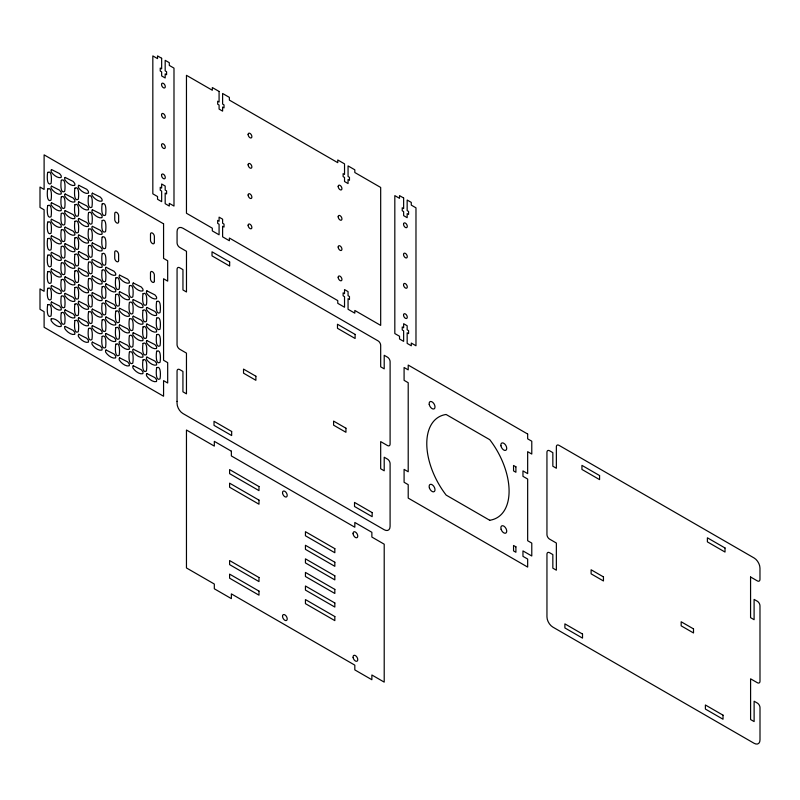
<?xml version="1.0" encoding="UTF-8"?>
<svg xmlns="http://www.w3.org/2000/svg" width="800" height="800" viewBox="0 0 800 800"><rect width="100%" height="100%" fill="white"/><g stroke="black" fill="none" stroke-linecap="round" stroke-linejoin="round"><path stroke-width="1.2" d="M51.28 318.81C54.46 317.84 59.21 321.5 61.04 324.45A2.63 1.52 60 0 1 61.04 326.51C57.85 327.49 53.1 323.83 51.28 320.88A2.63 1.52 60 0 1 51.28 318.81M177.05 401.37L177.05 403.35A8.31 4.8 60 0 0 182.93 413.53L384.21 529.74A8.31 4.8 60 0 0 390.09 526.35L390.1 463.68A3.74 2.16 60 0 0 387.45 459.1L384.21 457.23L384.21 470.8L380.68 468.77L380.68 441.61L387.47 445.53A3.72 2.15 60 0 0 390.1 444.01L390.11 361.75A3.74 2.16 60 0 0 387.47 357.17L384.21 355.29L384.21 368.86L380.68 366.83L380.68 345.38A3.66 2.11 60 0 0 378.1 340.9L182.93 228.22A8.28 4.78 60 0 0 177.07 231.59L177.07 242.82A3.74 2.16 60 0 0 179.72 247.41L186.48 251.31L186.48 291.99L182.95 289.95L182.95 269.64L179.72 267.77A3.74 2.16 60 0 0 177.07 269.3L177.05 344.63A3.74 2.16 60 0 0 179.7 349.21L186.46 353.12L186.46 393.84L182.93 391.81L182.93 371.44L179.69 369.58A3.74 2.16 60 0 0 177.05 371.1L177.05 401.37M750.57 576.99L750.57 617.66L754.1 619.7L754.1 599.39L757.33 601.25A3.74 2.16 60 0 1 759.98 605.83L760 681.19A3.74 2.16 60 0 1 757.35 682.72L750.59 678.82L750.59 719.54L754.12 721.58L754.12 701.22L757.35 703.08A3.74 2.16 60 0 1 760 707.67L760 739.91A8.31 4.8 60 0 1 754.12 743.3L552.84 627.09A8.31 4.8 60 0 1 546.96 616.91L546.95 554.24A3.74 2.16 60 0 1 549.6 552.71L552.84 554.58L552.84 568.16L556.36 570.19L556.36 543.04L549.58 539.12A3.72 2.15 60 0 1 546.95 534.57L546.94 452.29A3.74 2.16 60 0 1 549.58 450.76L552.84 452.64L552.84 466.22L556.36 468.25L556.36 446.8A3.66 2.11 60 0 1 558.95 445.31L754.12 557.99A8.28 4.78 60 0 1 759.97 568.13L759.97 579.36A3.74 2.16 60 0 1 757.33 580.89L750.57 576.99M47.7 172.4C47.22 173.94 46.24 186.41 50.99 183.63C51.47 182.09 52.46 169.62 47.7 172.4M47.71 188.98C47.23 190.52 46.24 202.99 51 200.21C51.48 198.67 52.46 186.2 47.71 188.98M47.71 205.59C47.23 207.12 46.24 219.59 51 216.81C51.48 215.27 52.46 202.8 47.71 205.59M47.71 222.12C47.23 223.66 46.24 236.13 51 233.35C51.48 231.81 52.46 219.34 47.71 222.12M47.7 238.63C47.22 240.17 46.23 252.64 50.99 249.85C51.47 248.32 52.46 235.85 47.7 238.63M47.71 255.22C47.23 256.75 46.24 269.22 51 266.44C51.48 264.9 52.46 252.43 47.71 255.22M47.71 271.82C47.23 273.35 46.24 285.82 51 283.04C51.48 281.5 52.46 269.03 47.71 271.82M47.71 288.36C47.23 289.89 46.24 302.36 51 299.58C51.48 298.04 52.46 285.57 47.71 288.36M61.33 180.27C60.85 181.81 59.86 194.27 64.62 191.49C65.1 189.95 66.08 177.49 61.33 180.27M47.7 304.86C47.22 306.4 46.23 318.87 50.99 316.09C51.47 314.55 52.46 302.08 47.7 304.86M61.33 196.85C60.85 198.39 59.86 210.86 64.62 208.07C65.1 206.54 66.09 194.07 61.33 196.85M61.33 213.45C60.85 214.99 59.86 227.46 64.62 224.67C65.1 223.14 66.09 210.67 61.33 213.45M61.33 229.99C60.85 231.53 59.86 244 64.62 241.21C65.1 239.68 66.09 227.21 61.33 229.99M61.32 246.5C60.84 248.03 59.86 260.5 64.61 257.72C65.09 256.18 66.08 243.72 61.32 246.5M61.33 263.08C60.85 264.62 59.86 277.09 64.62 274.3C65.1 272.77 66.09 260.3 61.33 263.08M61.33 279.68C60.85 281.22 59.86 293.69 64.62 290.9C65.1 289.37 66.09 276.9 61.33 279.68M61.33 296.22C60.85 297.76 59.86 310.23 64.62 307.44C65.1 305.91 66.09 293.44 61.33 296.22M74.95 188.13C74.47 189.67 73.48 202.14 78.24 199.36C78.72 197.82 79.71 185.35 74.95 188.13M61.32 312.73C60.84 314.27 59.86 326.73 64.61 323.95C65.09 322.41 66.08 309.95 61.32 312.73M74.95 204.72C74.47 206.25 73.49 218.72 78.24 215.94C78.72 214.4 79.71 201.93 74.95 204.72M74.95 221.32C74.47 222.85 73.49 235.32 78.24 232.54C78.72 231 79.71 218.53 74.95 221.32M74.95 237.86C74.47 239.39 73.49 251.86 78.24 249.08C78.72 247.54 79.71 235.07 74.95 237.86M74.95 254.36C74.47 255.9 73.48 268.37 78.24 265.59C78.72 264.05 79.7 251.58 74.95 254.36M74.95 270.95C74.47 272.48 73.49 284.95 78.24 282.17C78.72 280.63 79.71 268.16 74.95 270.95M74.95 287.55C74.47 289.08 73.49 301.55 78.24 298.77C78.72 297.23 79.71 284.76 74.95 287.55M74.95 304.09C74.47 305.62 73.49 318.09 78.24 315.31C78.72 313.77 79.71 301.3 74.95 304.09M88.57 196C88.09 197.54 87.11 210 91.86 207.22C92.34 205.68 93.33 193.22 88.57 196M74.95 320.59C74.47 322.13 73.48 334.6 78.24 331.82C78.72 330.28 79.7 317.81 74.95 320.59M88.58 212.58C88.1 214.12 87.11 226.59 91.87 223.8C92.35 222.27 93.33 209.8 88.58 212.58M88.58 229.18C88.1 230.72 87.11 243.19 91.87 240.4C92.35 238.87 93.33 226.4 88.58 229.18M88.58 245.72C88.1 247.26 87.11 259.73 91.87 256.94C92.35 255.41 93.33 242.94 88.58 245.72M88.57 262.23C88.09 263.77 87.1 276.23 91.86 273.45C92.34 271.91 93.33 259.45 88.57 262.23M88.58 278.81C88.1 280.35 87.11 292.82 91.87 290.03C92.35 288.5 93.33 276.03 88.58 278.81M88.58 295.41C88.1 296.95 87.11 309.42 91.87 306.64C92.35 305.1 93.33 292.63 88.58 295.41M88.58 311.95C88.1 313.49 87.11 325.96 91.87 323.17C92.35 321.64 93.33 309.17 88.58 311.95M102.2 203.93C101.72 205.47 100.73 217.94 105.49 215.16C105.97 213.62 106.95 201.15 102.2 203.93M88.57 328.46C88.09 330 87.1 342.46 91.86 339.68C92.34 338.14 93.33 325.68 88.57 328.46M102.2 220.52C101.72 222.05 100.73 234.52 105.49 231.74C105.97 230.2 106.95 217.73 102.2 220.52M102.2 237.12C101.72 238.66 100.73 251.12 105.49 248.34C105.97 246.8 106.95 234.34 102.2 237.12M102.2 253.66C101.72 255.19 100.73 267.66 105.49 264.88C105.97 263.34 106.95 250.87 102.2 253.66M102.19 270.16C101.71 271.7 100.73 284.17 105.48 281.39C105.96 279.85 106.95 267.38 102.19 270.16M102.2 286.75C101.72 288.28 100.73 300.75 105.49 297.97C105.97 296.43 106.95 283.97 102.2 286.75M102.2 303.35C101.72 304.89 100.73 317.35 105.49 314.57C105.97 313.03 106.95 300.57 102.2 303.35M102.2 319.89C101.72 321.43 100.73 333.89 105.49 331.11C105.97 329.57 106.95 317.11 102.2 319.89M102.19 336.39C101.71 337.93 100.73 350.4 105.48 347.62C105.96 346.08 106.95 333.61 102.19 336.39M115.82 277.96C115.34 279.5 114.35 291.96 119.11 289.18C119.59 287.64 120.57 275.18 115.82 277.96M115.82 294.54C115.34 296.08 114.36 308.55 119.11 305.77C119.59 304.23 120.58 291.76 115.82 294.54M115.82 311.14C115.34 312.68 114.36 325.15 119.11 322.37C119.59 320.83 120.58 308.36 115.82 311.14M115.82 327.68C115.34 329.22 114.36 341.69 119.11 338.91C119.59 337.37 120.58 324.9 115.82 327.68M115.82 344.19C115.34 345.73 114.35 358.19 119.11 355.41C119.59 353.87 120.57 341.41 115.82 344.19M129.44 285.82C128.96 287.36 127.97 299.83 132.73 297.05C133.21 295.51 134.2 283.04 129.44 285.82M129.45 302.41C128.97 303.95 127.98 316.41 132.74 313.63C133.22 312.09 134.2 299.63 129.45 302.41M129.45 319.01C128.97 320.55 127.98 333.01 132.74 330.23C133.22 328.69 134.2 316.23 129.45 319.01M129.45 335.55C128.97 337.09 127.98 349.55 132.74 346.77C133.22 345.23 134.2 332.77 129.45 335.55M129.44 352.05C128.96 353.59 127.97 366.06 132.73 363.28C133.21 361.74 134.2 349.27 129.44 352.05M143.06 293.69C142.58 295.23 141.6 307.69 146.35 304.91C146.83 303.37 147.82 290.91 143.06 293.69M143.07 310.27C142.59 311.81 141.6 324.28 146.36 321.5C146.84 319.96 147.82 307.49 143.07 310.27M143.07 326.87C142.59 328.41 141.6 340.88 146.36 338.1C146.84 336.56 147.82 324.09 143.07 326.87M143.07 343.41C142.59 344.95 141.6 357.42 146.36 354.64C146.84 353.1 147.82 340.63 143.07 343.41M143.06 359.92C142.58 361.46 141.6 373.92 146.35 371.14C146.83 369.6 147.82 357.14 143.06 359.92M156.69 301.48C156.21 303.02 155.22 315.49 159.98 312.71C160.46 311.17 161.44 298.7 156.69 301.48M156.69 318.07C156.21 319.61 155.23 332.07 159.98 329.29C160.46 327.75 161.45 315.29 156.69 318.07M156.69 334.67C156.21 336.21 155.23 348.67 159.98 345.89C160.46 344.35 161.45 331.89 156.69 334.67M156.69 351.21C156.21 352.75 155.23 365.21 159.98 362.43C160.46 360.89 161.45 348.43 156.69 351.21M156.69 367.72C156.21 369.25 155.22 381.72 159.98 378.94C160.46 377.4 161.44 364.93 156.69 367.72M51.55 169.57L51.28 169.84A2.63 1.52 60 0 0 51.28 171.91C53.11 174.86 57.85 178.52 61.04 177.54A2.63 1.52 60 0 0 61.04 175.48L59.57 173.59L51.55 169.57M51.55 186.15L51.28 186.42A2.63 1.52 60 0 0 51.28 188.49C53.11 191.44 57.85 195.1 61.04 194.12A2.63 1.52 60 0 0 61.04 192.06L59.57 190.18L51.55 186.15M65.17 177.44L64.9 177.71A2.63 1.52 60 0 0 64.9 179.77C66.73 182.72 71.47 186.38 74.66 185.41A2.63 1.52 60 0 0 74.66 183.34L73.19 181.46L65.17 177.44M51.55 202.75L51.28 203.03A2.63 1.52 60 0 0 51.28 205.09C53.11 208.04 57.85 211.7 61.04 210.72A2.63 1.52 60 0 0 61.04 208.66L59.57 206.78L51.55 202.75M65.18 194.02L64.91 194.29A2.63 1.52 60 0 0 64.91 196.35C66.73 199.31 71.48 202.96 74.67 201.99A2.63 1.52 60 0 0 74.67 199.93L73.19 198.04L65.18 194.02M78.8 185.3L78.53 185.57A2.63 1.52 60 0 0 78.53 187.64C80.35 190.59 85.1 194.25 88.29 193.27A2.63 1.52 60 0 0 88.29 191.21L86.81 189.33L78.8 185.3M51.55 219.29L51.28 219.56A2.63 1.52 60 0 0 51.28 221.63C53.11 224.58 57.85 228.24 61.04 227.26A2.63 1.52 60 0 0 61.04 225.2L59.57 223.32L51.55 219.29M65.18 210.62L64.91 210.89A2.63 1.52 60 0 0 64.91 212.95C66.73 215.91 71.48 219.56 74.67 218.59A2.63 1.52 60 0 0 74.67 216.53L73.19 214.64L65.18 210.62M78.8 201.88L78.53 202.16A2.63 1.52 60 0 0 78.53 204.22C80.36 207.17 85.1 210.83 88.29 209.85A2.63 1.52 60 0 0 88.29 207.79L86.81 205.91L78.8 201.88M92.42 193.17L92.15 193.44A2.63 1.52 60 0 0 92.15 195.5C93.98 198.45 98.72 202.11 101.91 201.14A2.63 1.52 60 0 0 101.91 199.07L100.44 197.19L92.42 193.17M51.55 235.8L51.28 236.07A2.63 1.52 60 0 0 51.28 238.14C53.1 241.09 57.85 244.74 61.04 243.77A2.63 1.52 60 0 0 61.04 241.71L59.56 239.82L51.55 235.8M65.18 227.16L64.91 227.43A2.63 1.52 60 0 0 64.91 229.49C66.73 232.45 71.48 236.1 74.67 235.13A2.63 1.52 60 0 0 74.67 233.07L73.19 231.18L65.18 227.16M78.8 218.49L78.53 218.76A2.63 1.52 60 0 0 78.53 220.82C80.36 223.77 85.1 227.43 88.29 226.46A2.63 1.52 60 0 0 88.29 224.39L86.81 222.51L78.8 218.49M92.42 209.75L92.15 210.02A2.63 1.52 60 0 0 92.15 212.08C93.98 215.04 98.72 218.69 101.91 217.72A2.63 1.52 60 0 0 101.91 215.66L100.44 213.77L92.42 209.75M51.55 252.38L51.28 252.66A2.63 1.52 60 0 0 51.28 254.72C53.11 257.67 57.85 261.33 61.04 260.35A2.63 1.52 60 0 0 61.04 258.29L59.57 256.41L51.55 252.38M65.17 243.67L64.9 243.94A2.63 1.52 60 0 0 64.9 246C66.73 248.95 71.47 252.61 74.66 251.64A2.63 1.52 60 0 0 74.66 249.57L73.19 247.69L65.17 243.67M78.8 235.02L78.53 235.3A2.63 1.52 60 0 0 78.53 237.36C80.36 240.31 85.1 243.97 88.29 243A2.63 1.52 60 0 0 88.29 240.93L86.81 239.05L78.8 235.02M92.42 226.35L92.15 226.62A2.63 1.52 60 0 0 92.15 228.69C93.98 231.64 98.72 235.29 101.91 234.32A2.63 1.52 60 0 0 101.91 232.26L100.44 230.37L92.42 226.35M51.55 268.98L51.28 269.26A2.63 1.52 60 0 0 51.28 271.32C53.11 274.27 57.85 277.93 61.04 276.96A2.63 1.52 60 0 0 61.04 274.89L59.57 273.01L51.55 268.98M65.18 260.25L64.91 260.52A2.63 1.52 60 0 0 64.91 262.58C66.73 265.54 71.48 269.19 74.67 268.22A2.63 1.52 60 0 0 74.67 266.16L73.19 264.27L65.18 260.25M78.79 251.53L78.52 251.8A2.63 1.52 60 0 0 78.52 253.87C80.35 256.82 85.1 260.48 88.28 259.5A2.63 1.52 60 0 0 88.28 257.44L86.81 255.55L78.79 251.53M92.42 242.89L92.15 243.16A2.63 1.52 60 0 0 92.15 245.22C93.98 248.18 98.72 251.83 101.91 250.86A2.63 1.52 60 0 0 101.91 248.8L100.44 246.91L92.42 242.89M51.55 285.52L51.28 285.8A2.63 1.52 60 0 0 51.28 287.86C53.11 290.81 57.85 294.47 61.04 293.49A2.63 1.52 60 0 0 61.04 291.43L59.57 289.55L51.55 285.52M65.18 276.85L64.91 277.12A2.63 1.52 60 0 0 64.91 279.19C66.73 282.14 71.48 285.79 74.67 284.82A2.63 1.52 60 0 0 74.67 282.76L73.19 280.87L65.18 276.85M78.8 268.11L78.53 268.39A2.63 1.52 60 0 0 78.53 270.45C80.36 273.4 85.1 277.06 88.29 276.09A2.63 1.52 60 0 0 88.29 274.02L86.81 272.14L78.8 268.11M92.42 259.4L92.15 259.67A2.63 1.52 60 0 0 92.15 261.73C93.97 264.68 98.72 268.34 101.91 267.37A2.63 1.52 60 0 0 101.91 265.3L100.43 263.42L92.42 259.4M51.55 302.03L51.28 302.3A2.63 1.52 60 0 0 51.28 304.37C53.1 307.32 57.85 310.98 61.04 310A2.63 1.52 60 0 0 61.04 307.94L59.56 306.05L51.55 302.03M65.18 293.39L64.91 293.66A2.63 1.52 60 0 0 64.91 295.72C66.73 298.68 71.48 302.33 74.67 301.36A2.63 1.52 60 0 0 74.67 299.3L73.19 297.41L65.18 293.39M78.8 284.72L78.53 284.99A2.63 1.52 60 0 0 78.53 287.05C80.36 290 85.1 293.66 88.29 292.69A2.63 1.52 60 0 0 88.29 290.62L86.81 288.74L78.8 284.72M92.42 275.98L92.15 276.25A2.63 1.52 60 0 0 92.15 278.32C93.98 281.27 98.72 284.92 101.91 283.95A2.63 1.52 60 0 0 101.91 281.89L100.44 280L92.42 275.98M106.04 267.26L105.77 267.53A2.63 1.52 60 0 0 105.77 269.6C107.6 272.55 112.34 276.21 115.53 275.23A2.63 1.52 60 0 0 115.53 273.17L114.06 271.29L106.04 267.26M65.17 309.9L64.9 310.17A2.63 1.52 60 0 0 64.9 312.23C66.73 315.18 71.47 318.84 74.66 317.87A2.63 1.52 60 0 0 74.66 315.8L73.19 313.92L65.17 309.9M78.8 301.25L78.53 301.53A2.63 1.52 60 0 0 78.53 303.59C80.36 306.54 85.1 310.2 88.29 309.23A2.63 1.52 60 0 0 88.29 307.16L86.81 305.28L78.8 301.25M92.42 292.58L92.15 292.85A2.63 1.52 60 0 0 92.15 294.92C93.98 297.87 98.72 301.53 101.91 300.55A2.63 1.52 60 0 0 101.91 298.49L100.44 296.6L92.42 292.58M106.05 283.85L105.78 284.12A2.63 1.52 60 0 0 105.78 286.18C107.6 289.13 112.35 292.79 115.54 291.82A2.63 1.52 60 0 0 115.54 289.75L114.06 287.87L106.05 283.85M65.17 326.41L64.9 326.68A2.63 1.52 60 0 0 64.9 328.74C66.73 331.69 71.47 335.35 74.66 334.38A2.63 1.52 60 0 0 74.66 332.31L73.19 330.43L65.17 326.41M119.66 275.13L119.39 275.4A2.63 1.52 60 0 0 119.39 277.46C121.22 280.41 125.97 284.07 129.15 283.1A2.63 1.52 60 0 0 129.15 281.03L127.68 279.15L119.66 275.13M78.79 317.76L78.52 318.03A2.63 1.52 60 0 0 78.52 320.1C80.35 323.05 85.1 326.71 88.28 325.73A2.63 1.52 60 0 0 88.28 323.67L86.81 321.79L78.79 317.76M92.42 309.12L92.15 309.39A2.63 1.52 60 0 0 92.15 311.46C93.98 314.41 98.72 318.06 101.91 317.09A2.63 1.52 60 0 0 101.91 315.03L100.44 313.14L92.42 309.12M106.05 300.45L105.78 300.72A2.63 1.52 60 0 0 105.78 302.78C107.6 305.73 112.35 309.39 115.54 308.42A2.63 1.52 60 0 0 115.54 306.35L114.06 304.47L106.05 300.45M119.67 291.71L119.4 291.98A2.63 1.52 60 0 0 119.4 294.05C121.23 297 125.97 300.66 129.16 299.68A2.63 1.52 60 0 0 129.16 297.62L127.68 295.73L119.67 291.71M78.79 334.27L78.52 334.54A2.63 1.52 60 0 0 78.52 336.61C80.35 339.56 85.1 343.22 88.28 342.24A2.63 1.52 60 0 0 88.28 340.18L86.81 338.3L78.79 334.27M133.29 282.99L133.02 283.26A2.63 1.52 60 0 0 133.02 285.33C134.84 288.28 139.59 291.94 142.78 290.96A2.63 1.52 60 0 0 142.78 288.9L141.3 287.02L133.29 282.99M92.42 325.63L92.15 325.9A2.63 1.52 60 0 0 92.15 327.96C93.97 330.91 98.72 334.57 101.91 333.6A2.63 1.52 60 0 0 101.91 331.53L100.43 329.65L92.42 325.63M106.05 316.99L105.78 317.26A2.63 1.52 60 0 0 105.78 319.32C107.6 322.27 112.35 325.93 115.54 324.96A2.63 1.52 60 0 0 115.54 322.89L114.06 321.01L106.05 316.99M119.67 308.31L119.4 308.58A2.63 1.52 60 0 0 119.4 310.65C121.23 313.6 125.97 317.26 129.16 316.28A2.63 1.52 60 0 0 129.16 314.22L127.68 312.33L119.67 308.31M133.29 299.58L133.02 299.85A2.63 1.52 60 0 0 133.02 301.91C134.85 304.86 139.59 308.52 142.78 307.55A2.63 1.52 60 0 0 142.78 305.48L141.31 303.6L133.29 299.58M92.42 342.14L92.15 342.41A2.63 1.52 60 0 0 92.15 344.47C93.97 347.42 98.72 351.08 101.91 350.11A2.63 1.52 60 0 0 101.91 348.04L100.43 346.16L92.42 342.14M146.91 290.86L146.64 291.13A2.63 1.52 60 0 0 146.64 293.19C148.47 296.14 153.21 299.8 156.4 298.83A2.63 1.52 60 0 0 156.4 296.76L154.93 294.88L146.91 290.86M106.04 333.49L105.77 333.76A2.63 1.52 60 0 0 105.77 335.83C107.6 338.78 112.34 342.44 115.53 341.46A2.63 1.52 60 0 0 115.53 339.4L114.06 337.52L106.04 333.49M119.67 324.85L119.4 325.12A2.63 1.52 60 0 0 119.4 327.19C121.23 330.14 125.97 333.8 129.16 332.82A2.63 1.52 60 0 0 129.16 330.76L127.68 328.87L119.67 324.85M133.29 316.18L133.02 316.45A2.63 1.52 60 0 0 133.02 318.51C134.85 321.46 139.59 325.12 142.78 324.15A2.63 1.52 60 0 0 142.78 322.08L141.31 320.2L133.29 316.18M146.92 307.44L146.64 307.71A2.63 1.52 60 0 0 146.65 309.78C148.47 312.73 153.22 316.39 156.41 315.41A2.63 1.52 60 0 0 156.41 313.35L154.93 311.46L146.92 307.44M106.04 350L105.77 350.27A2.63 1.52 60 0 0 105.77 352.34C107.6 355.29 112.34 358.95 115.53 357.97A2.63 1.52 60 0 0 115.53 355.91L114.06 354.03L106.04 350M119.66 341.36L119.39 341.63A2.63 1.52 60 0 0 119.39 343.69C121.22 346.64 125.97 350.3 129.15 349.33A2.63 1.52 60 0 0 129.15 347.26L127.68 345.38L119.66 341.36M133.29 332.72L133.02 332.99A2.63 1.52 60 0 0 133.02 335.05C134.85 338 139.59 341.66 142.78 340.69A2.63 1.52 60 0 0 142.78 338.62L141.31 336.74L133.29 332.72M146.92 324.04L146.64 324.31A2.63 1.52 60 0 0 146.65 326.38C148.47 329.33 153.22 332.99 156.41 332.01A2.63 1.52 60 0 0 156.41 329.95L154.93 328.07L146.92 324.04M119.66 357.87L119.39 358.14A2.63 1.52 60 0 0 119.39 360.2C121.22 363.15 125.97 366.81 129.15 365.84A2.63 1.52 60 0 0 129.15 363.77L127.68 361.89L119.66 357.87M133.29 349.22L133.02 349.49A2.63 1.52 60 0 0 133.02 351.56C134.84 354.51 139.59 358.17 142.78 357.19A2.63 1.52 60 0 0 142.78 355.13L141.3 353.25L133.29 349.22M146.92 340.58L146.64 340.85A2.63 1.52 60 0 0 146.65 342.92C148.47 345.87 153.22 349.53 156.41 348.55A2.63 1.52 60 0 0 156.41 346.49L154.93 344.61L146.92 340.58M133.29 365.73L133.02 366A2.63 1.52 60 0 0 133.02 368.07C134.84 371.02 139.59 374.68 142.78 373.7A2.63 1.52 60 0 0 142.78 371.64L141.3 369.76L133.29 365.73M146.91 357.09L146.64 357.36A2.63 1.52 60 0 0 146.64 359.42C148.47 362.38 153.21 366.03 156.4 365.06A2.63 1.52 60 0 0 156.4 363L154.93 361.11L146.91 357.09M146.91 373.6L146.64 373.87A2.63 1.52 60 0 0 146.64 375.93C148.47 378.89 153.21 382.54 156.4 381.57A2.63 1.52 60 0 0 156.4 379.51L154.93 377.62L146.91 373.6M489.71 520.26L446.16 495.11A58.19 33.6 60 0 1 446.1 414.48L489.77 439.7A58.19 33.6 60 0 1 489.71 520.26M161.65 58.28L157.53 55.91L157.53 58.62L152.83 55.91L152.83 193.84L157.54 196.56L157.54 199.28L161.65 201.65L161.65 191.06L160.24 190.24L160.24 187.26L161.65 188.07L161.65 184L165.18 186.03L165.18 190.11L166.59 190.92L166.59 193.91L165.18 193.09L165.18 203.68L169.3 206.06L169.3 203.35L173.99 206.06L173.99 68.13L169.29 65.41L169.29 62.7L165.18 60.32L165.18 70.91L166.59 71.72L166.59 74.71L165.18 73.9L165.18 77.97L161.65 75.93L161.65 71.86L160.24 71.05L160.24 68.06L161.65 68.87L161.65 58.28M219.08 91.44L212.32 87.54L212.32 90.25L186.46 75.32L186.46 213.25L212.32 228.19L212.32 230.9L219.08 234.8L219.08 224.21L217.67 223.4L217.67 220.41L219.08 221.23L219.08 217.15L222.61 219.19L222.61 223.26L224.02 224.08L224.02 227.07L222.61 226.25L222.61 236.84L229.37 240.74L229.37 238.03L337.77 300.61L337.77 303.33L344.53 307.23L344.53 296.64L343.12 295.83L343.12 292.84L344.53 293.66L344.53 289.58L348.06 291.62L348.06 295.69L349.47 296.51L349.47 299.49L348.06 298.68L348.06 309.27L354.82 313.17L354.82 310.46L380.68 325.39L380.68 187.46L354.82 172.52L354.82 169.81L348.06 165.91L348.06 176.5L349.47 177.31L349.47 180.3L348.06 179.48L348.06 183.56L344.53 181.52L344.53 177.45L343.12 176.63L343.12 173.64L344.53 174.46L344.53 163.87L337.77 159.97L337.77 162.68L229.37 100.1L229.37 97.38L222.61 93.48L222.61 104.07L224.02 104.88L224.02 107.87L222.61 107.05L222.61 111.13L219.08 109.09L219.08 105.02L217.67 104.2L217.67 101.22L219.08 102.03L219.08 91.44M403.64 198L399.52 195.62L399.52 198.33L394.82 195.62L394.82 333.55L399.53 336.27L399.53 338.99L403.64 341.36L403.64 330.77L402.23 329.95L402.23 326.97L403.64 327.78L403.64 323.71L407.16 325.75L407.16 329.82L408.58 330.63L408.58 333.62L407.16 332.8L407.16 343.39L411.29 345.78L411.29 343.06L415.98 345.77L415.98 207.84L411.28 205.12L411.28 202.41L407.16 200.03L407.16 210.62L408.58 211.44L408.58 214.42L407.16 213.61L407.16 217.68L403.64 215.64L403.64 211.57L402.23 210.76L402.23 207.77L403.64 208.58L403.64 198M163.57 223.83L44.11 154.86L44.11 189.43L40 187.05L40 207.42L44.11 209.79L44.11 291.3L40 288.92L40 309.29L44.11 311.66L44.11 327.28L163.57 396.24L163.57 380.63L167.68 383.01L167.68 362.64L163.57 360.27L163.57 278.76L167.68 281.13L167.68 260.77L163.57 258.39L163.57 223.83M229.66 261.98L212.02 251.8L212.02 255.88L229.66 266.06L229.66 261.98M355.11 334.41L337.48 324.23L337.48 328.3L355.11 338.49L355.11 334.41M527.66 434.03L408.21 365.07L408.21 369.87L404.09 367.5L404.09 380.34L408.21 382.72L408.21 471.76L404.09 469.38L404.09 482.28L408.21 484.66L408.21 498.11L527.66 567.08L527.66 559.05L522.96 556.34L522.96 550.91L531.78 556L531.78 543.1L527.66 540.73L527.66 479.05L522.96 476.33L522.96 470.9L527.66 473.62L527.66 451.68L531.78 454.06L531.78 441.21L527.66 438.84L527.66 434.03M599.57 475.55L581.94 465.37L581.94 469.44L599.57 479.62L599.57 475.55M725.02 547.98L707.39 537.8L707.39 541.87L725.02 552.05L725.02 547.98M515.9 466.83L513.55 465.47L513.55 470.9L515.9 472.26L515.9 466.83M255.88 376.23L243.53 369.1L243.53 373.17L255.88 380.3L255.88 376.23M345.94 428.22L333.59 421.09L333.59 425.17L345.94 432.29L345.94 428.22M603.45 576.9L591.11 569.77L591.11 573.84L603.45 580.97L603.45 576.9M693.51 628.89L681.17 621.77L681.17 625.84L693.51 632.97L693.51 628.89M515.9 546.83L513.55 545.48L513.55 550.91L515.9 552.27L515.9 546.83M231.66 431.48L214.02 421.3L214.02 425.37L231.66 435.55L231.66 431.48M372.16 512.6L354.52 502.42L354.52 506.49L372.16 516.67L372.16 512.6M582.52 634.05L564.89 623.87L564.89 627.94L582.52 638.12L582.52 634.05M723.02 715.17L705.39 704.99L705.39 709.06L723.02 719.24L723.02 715.17M231.36 451.19L214.32 441.35L214.32 446.1L186.46 430.02L186.46 567.95L214.32 584.03L214.32 588.78L231.36 598.63L231.36 593.88L354.82 665.15L354.82 669.9L371.87 679.74L371.87 674.99L384.21 682.12L384.21 544.19L371.87 537.06L371.87 532.31L354.82 522.47L354.82 527.22L231.36 455.94L231.36 451.19M258.99 486.56L229.6 469.59L229.6 473.66L258.99 490.63L258.99 486.56M258.99 500.13L229.6 483.16L229.6 487.24L258.99 504.21L258.99 500.13M334.83 548.67L305.44 531.7L305.44 535.77L334.83 552.74L334.83 548.67M334.83 562.24L305.44 545.28L305.44 549.35L334.83 566.32L334.83 562.24M334.83 575.82L305.44 558.85L305.44 562.92L334.83 579.89L334.83 575.82M334.83 589.4L305.44 572.43L305.44 576.5L334.83 593.47L334.83 589.4M334.83 602.97L305.44 586L305.44 590.08L334.83 607.05L334.83 602.97M334.83 616.55L305.44 599.58L305.44 603.65L334.83 620.62L334.83 616.55M258.99 577.52L229.6 560.55L229.6 564.62L258.99 581.59L258.99 577.52M258.99 591.09L229.6 574.12L229.6 578.2L258.99 595.17L258.99 591.09M501.13 529.29L501.04 529.05A4.16 2.4 60 0 1 504.17 526.33A4.16 2.4 60 0 1 506.2 532.81A4.16 2.4 60 0 1 501.18 529.53L501.13 529.29M429.41 487.89L429.32 487.65A4.16 2.4 60 0 1 432.45 484.92A4.16 2.4 60 0 1 434.48 491.41A4.16 2.4 60 0 1 429.47 488.12L429.41 487.89M154.37 242.43L154.37 236.46A2.74 1.58 60 0 0 152.43 233.1A2.74 1.58 60 0 0 150.49 234.22L150.49 240.19A2.74 1.58 60 0 0 152.43 243.55A2.74 1.58 60 0 0 154.37 242.43M154.36 281.08L154.36 275.1A2.74 1.58 60 0 0 152.42 271.74A2.74 1.58 60 0 0 150.48 272.86L150.48 278.84A2.74 1.58 60 0 0 152.42 282.2A2.74 1.58 60 0 0 154.36 281.08M118.64 221.79L118.64 215.82A2.74 1.58 60 0 0 116.7 212.46A2.74 1.58 60 0 0 114.76 213.58L114.76 219.55A2.74 1.58 60 0 0 116.7 222.91A2.74 1.58 60 0 0 118.64 221.79M118.61 260.44L118.61 254.47A2.74 1.58 60 0 0 116.67 251.11A2.74 1.58 60 0 0 114.73 252.23L114.73 258.2A2.74 1.58 60 0 0 116.67 261.56A2.74 1.58 60 0 0 118.61 260.44M403.52 315.02A2.66 1.54 60 0 0 406.34 318.53A2.66 1.54 60 0 0 406.34 314.77A2.66 1.54 60 0 0 403.52 315.02M403.52 284.75A2.66 1.54 60 0 0 406.34 288.26A2.66 1.54 60 0 0 406.34 284.49A2.66 1.54 60 0 0 403.52 284.75M403.52 254.47A2.66 1.54 60 0 0 406.34 257.98A2.66 1.54 60 0 0 406.34 254.22A2.66 1.54 60 0 0 403.52 254.47M403.52 224.2A2.66 1.54 60 0 0 406.34 227.71A2.66 1.54 60 0 0 406.34 223.94A2.66 1.54 60 0 0 403.52 224.2M161.53 175.31A2.66 1.54 60 0 0 164.35 178.82A2.66 1.54 60 0 0 164.35 175.06A2.66 1.54 60 0 0 161.53 175.31M161.53 145.03A2.66 1.54 60 0 0 164.35 148.54A2.66 1.54 60 0 0 164.35 144.78A2.66 1.54 60 0 0 161.53 145.03M161.53 114.76A2.66 1.54 60 0 0 164.35 118.27A2.66 1.54 60 0 0 164.35 114.51A2.66 1.54 60 0 0 161.53 114.76M161.53 84.49A2.66 1.54 60 0 0 164.35 88A2.66 1.54 60 0 0 164.35 84.23A2.66 1.54 60 0 0 161.53 84.49M353.11 657.54A3.33 1.92 60 0 0 356.99 661.22A3.33 1.92 60 0 0 356.12 656.12A3.33 1.92 60 0 0 353.11 657.54M353.07 533.68A3.33 1.92 60 0 0 356.78 537.75A3.33 1.92 60 0 0 356.37 532.83A3.33 1.92 60 0 0 353.07 533.68M282.51 616.21A3.33 1.92 60 0 0 286.04 620.6A3.33 1.92 60 0 0 286.04 615.89A3.33 1.92 60 0 0 282.51 616.21M282.53 492.99A3.33 1.92 60 0 0 286.27 497.01A3.33 1.92 60 0 0 285.79 492.07A3.33 1.92 60 0 0 282.53 492.99M248.12 134.48A2.66 1.54 60 0 0 250.94 137.99A2.66 1.54 60 0 0 250.94 134.22A2.66 1.54 60 0 0 248.12 134.48M248.12 164.75A2.66 1.54 60 0 0 250.94 168.26A2.66 1.54 60 0 0 250.94 164.5A2.66 1.54 60 0 0 248.12 164.75M248.12 195.03A2.66 1.54 60 0 0 250.94 198.54A2.66 1.54 60 0 0 250.94 194.77A2.66 1.54 60 0 0 248.12 195.03M248.12 225.3A2.66 1.54 60 0 0 250.94 228.81A2.66 1.54 60 0 0 250.94 225.05A2.66 1.54 60 0 0 248.12 225.3M338.18 186.47A2.66 1.54 60 0 0 341 189.98A2.66 1.54 60 0 0 341 186.22A2.66 1.54 60 0 0 338.18 186.47M338.18 216.75A2.66 1.54 60 0 0 341 220.26A2.66 1.54 60 0 0 341 216.49A2.66 1.54 60 0 0 338.18 216.75M338.18 247.02A2.66 1.54 60 0 0 341 250.53A2.66 1.54 60 0 0 341 246.77A2.66 1.54 60 0 0 338.18 247.02M338.18 277.3A2.66 1.54 60 0 0 341 280.81A2.66 1.54 60 0 0 341 277.04A2.66 1.54 60 0 0 338.18 277.3M429.23 404.44A4.16 2.4 60 0 0 434.12 408.87A4.16 2.4 60 0 0 432.88 402.45A4.16 2.4 60 0 0 429.23 404.44M500.93 445.78A4.16 2.4 60 0 0 505.81 450.3A4.16 2.4 60 0 0 504.64 443.9A4.16 2.4 60 0 0 500.93 445.78"/></g></svg>
